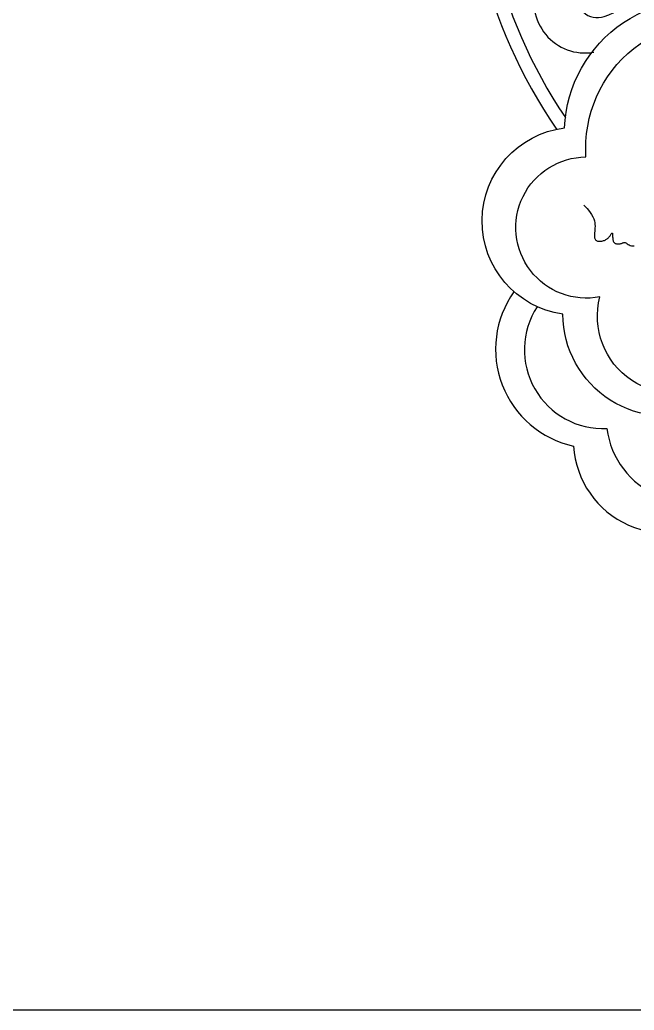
# Model space of a CAD drawing. Header units: millimetres. Extents: x -159346 to -157016, y -80163 to -78851.
# Drawn here: x -158698.7 to -158656.4, y -80163.3 to -80095 of the extents above; entities that cross this region are included whole.
import ezdxf

# ---------------------------------------------------------------- set-up
doc = ezdxf.new("R2010")
doc.units = ezdxf.units.MM
doc.header["$LTSCALE"] = 2
doc.header["$MEASUREMENT"] = 0
for name, color, linetype in [('3', 3, 'CONTINUOUS'), ('4', 4, 'CONTINUOUS'), ('7', 7, 'CONTINUOUS')]:
    doc.layers.add(name, color=color, linetype=linetype)
doc.layers.add('标注', color=7, linetype='CONTINUOUS', lineweight=25)

msp = doc.modelspace()

# ---------------------------------------------------------------- linework, layer by layer
at = {"layer": '3', "color": 0}
msp.add_lwpolyline([(-158658.668, -80092.894, 0.849166), (-158660.177, -80093.065, 0.644702), (-158658.429, -80094.806, 0.696436), (-158657.871, -80090.743, 0.423611), (-158663.055, -80092.575, 0.575287), (-158659.147, -80097.276)], format="xyb", dxfattribs=at)
msp.add_lwpolyline([(-158659.827, -80107.809), (-158659.602, -80108.045), (-158659.426, -80108.254), (-158659.293, -80108.439), (-158659.196, -80108.604), (-158659.131, -80108.753), (-158659.09, -80108.889), (-158659.068, -80109.017), (-158659.058, -80109.14), (-158659.056, -80109.262), (-158659.059, -80109.381), (-158659.065, -80109.497), (-158659.073, -80109.608), (-158659.081, -80109.713), (-158659.088, -80109.811), (-158659.092, -80109.9), (-158659.091, -80109.978), (-158659.084, -80110.046), (-158659.072, -80110.104), (-158659.053, -80110.151), (-158659.029, -80110.19), (-158658.999, -80110.221), (-158658.964, -80110.246), (-158658.923, -80110.264), (-158658.877, -80110.276), (-158658.825, -80110.285), (-158658.77, -80110.289), (-158658.711, -80110.289), (-158658.651, -80110.284), (-158658.589, -80110.276), (-158658.528, -80110.265), (-158658.468, -80110.249), (-158658.411, -80110.23), (-158658.356, -80110.207), (-158658.305, -80110.181), (-158658.258, -80110.152), (-158658.213, -80110.119), (-158658.17, -80110.084), (-158658.13, -80110.045), (-158658.092, -80110.004), (-158658.056, -80109.96), (-158658.022, -80109.914), (-158657.991, -80109.867), (-158657.961, -80109.824), (-158657.934, -80109.785), (-158657.91, -80109.755), (-158657.89, -80109.735), (-158657.873, -80109.728), (-158657.861, -80109.736), (-158657.852, -80109.762), (-158657.847, -80109.804), (-158657.844, -80109.856), (-158657.842, -80109.918), (-158657.84, -80109.985), (-158657.837, -80110.053), (-158657.832, -80110.121), (-158657.823, -80110.183), (-158657.811, -80110.239), (-158657.794, -80110.287), (-158657.773, -80110.328), (-158657.749, -80110.364), (-158657.721, -80110.393), (-158657.69, -80110.418), (-158657.656, -80110.437), (-158657.618, -80110.453), (-158657.579, -80110.465), (-158657.537, -80110.474), (-158657.494, -80110.479), (-158657.45, -80110.481), (-158657.405, -80110.479), (-158657.36, -80110.474), (-158657.316, -80110.465), (-158657.274, -80110.453), (-158657.232, -80110.438), (-158657.192, -80110.421), (-158657.153, -80110.405), (-158657.113, -80110.391), (-158657.072, -80110.382), (-158657.03, -80110.379), (-158656.985, -80110.385), (-158656.938, -80110.402), (-158656.887, -80110.43), (-158656.832, -80110.467), (-158656.772, -80110.507), (-158656.705, -80110.546), (-158656.632, -80110.579), (-158656.55, -80110.603), (-158656.46, -80110.612), (-158656.36, -80110.602)], dxfattribs=at)
msp.add_arc((-158632.938, -80082.766), 33.977, 325.97568, 214.02432, dxfattribs=at)
at = {"layer": '4', "color": 0}
for points in [[(-158633.029, -80131.259, 0.273666), (-158641.951, -80127.887, -0.324662), (-158651.267, -80121.698, -0.544369), (-158661.274, -80115.315, -0.876628), (-158661.154, -80102.487, -0.508299), (-158648.856, -80094.237)], [(-158664.641, -80113.766, 0.538338), (-158660.528, -80124.399, 0.609062), (-158650.16, -80128.976, 0.349169), (-158640.273, -80134.396, -0.266114), (-158632.938, -80136.192, -0.266114)]]:
    msp.add_lwpolyline(points, format="xyb", dxfattribs=at)
msp.add_arc((-158632.938, -80082.766), 34.927, 325.44163, 214.55837, dxfattribs=at)
at = {"layer": '7', "color": 0}
for points in [[(-158632.938, -80128.62, 0.222966), (-158642.142, -80125.992, -0.318489), (-158650.395, -80119.661, -0.715156), (-158658.714, -80114.12, -1.098203), (-158659.679, -80104.485, -0.520654), (-158648.372, -80095.422)], [(-158663.044, -80114.799, 0.609195), (-158658.238, -80123.195, 0.569693), (-158648.954, -80127.17, 0.375287), (-158640.686, -80132.539, -0.216205), (-158632.938, -80133.773, -0.216205)]]:
    msp.add_lwpolyline(points, format="xyb", dxfattribs=at)
at = {"layer": '标注', "color": 7}
msp.add_lwpolyline([(-159345.692, -78850.896), (-157016.309, -78850.896), (-157016.309, -80163.253), (-159345.692, -80163.253)], close=True, dxfattribs=at)

doc.saveas('drawing.dxf')
